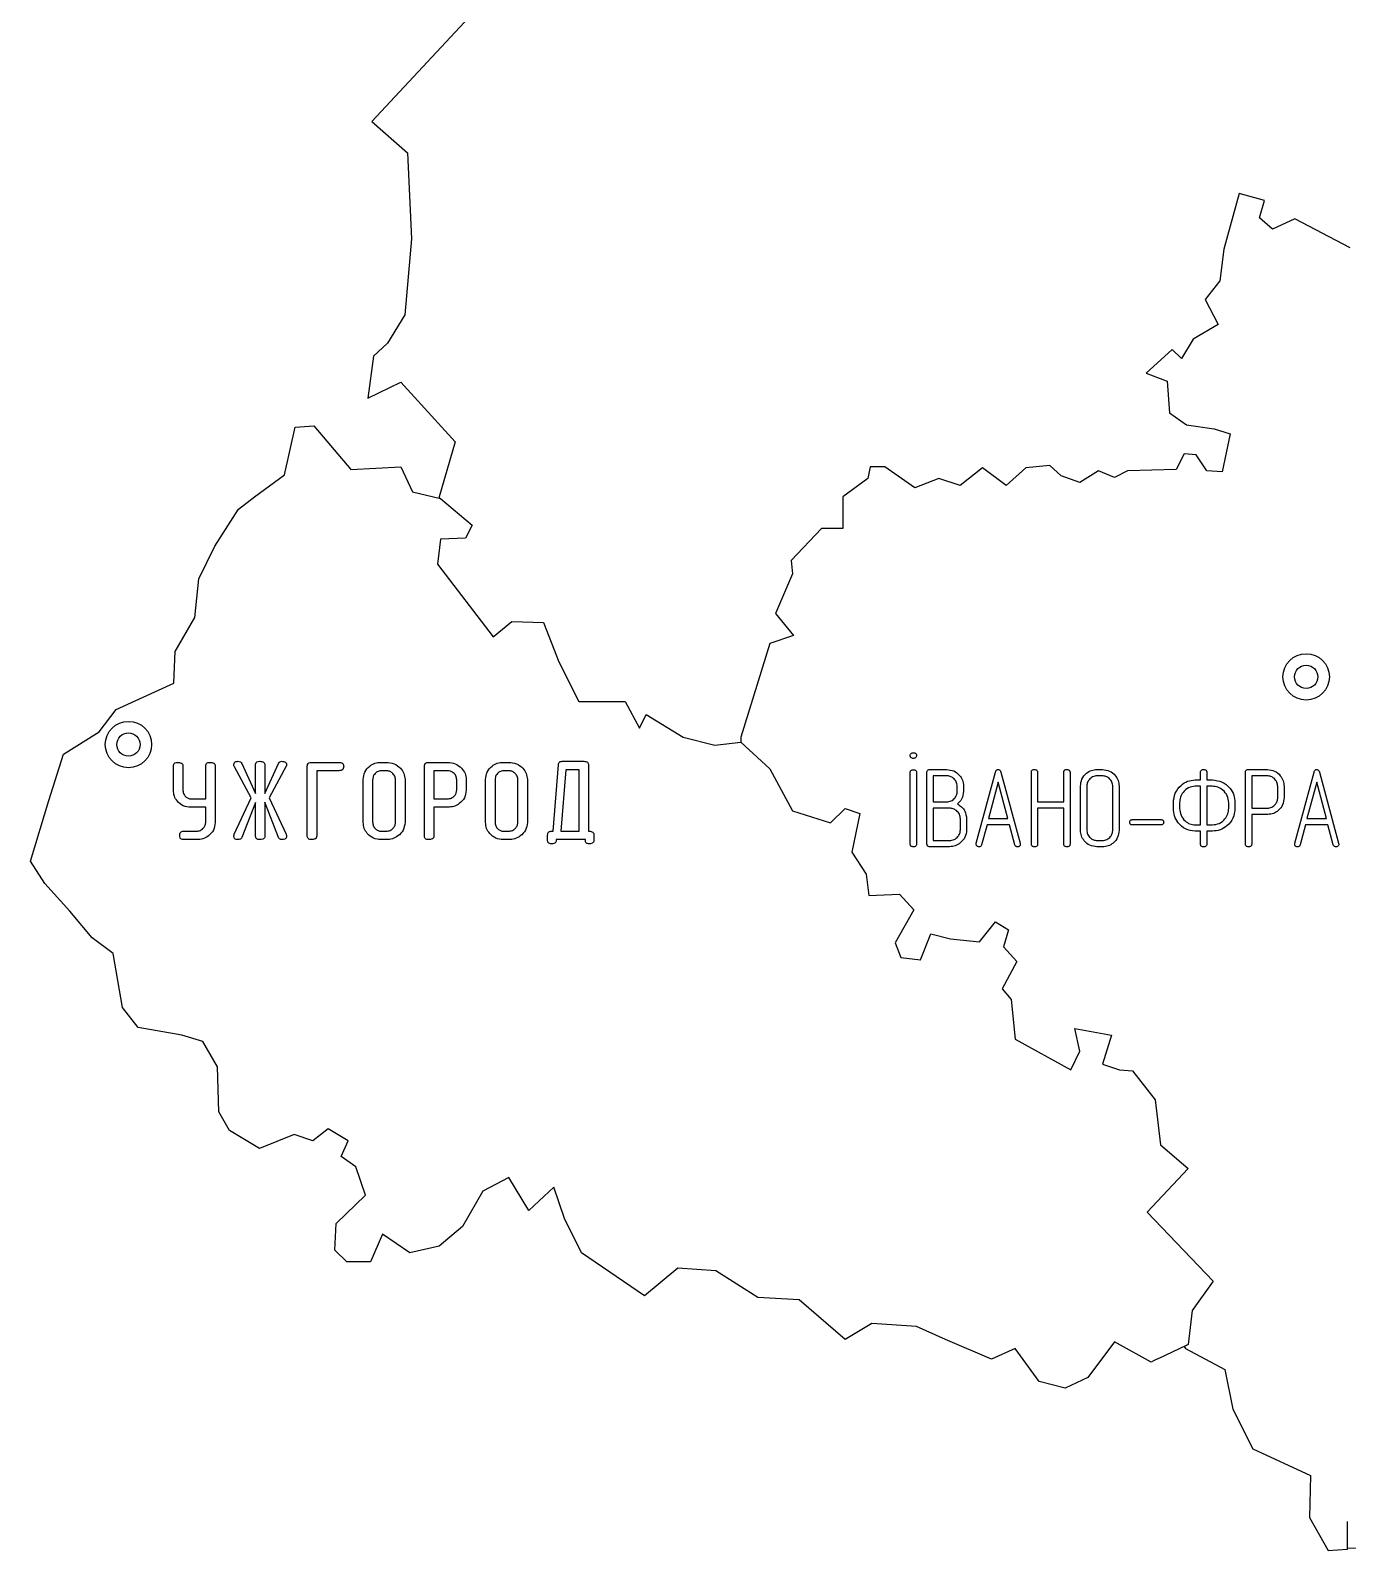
# Model space of a CAD drawing. Header units: millimetres. Extents: x 13 to 580, y 5 to 382.
# Drawn here: x 13.3 to 98.6, y 170 to 268.4 of the extents above; entities that cross this region are included whole.
import ezdxf

# ---------------------------------------------------------------- set-up
doc = ezdxf.new("R2010")
doc.units = ezdxf.units.MM

msp = doc.modelspace()

# ---------------------------------------------------------------- linework, layer by layer
at = {"color": 7, "linetype": 'Continuous', "lineweight": 25}
for p, q in [((57.265, 285.872), (35.427, 262.478)), ((35.427, 262.478), (37.731, 260.433)), ((37.731, 260.433), (37.991, 254.885)), ((91.56, 257.805), (90.556, 254.203)), ((93.183, 257.351), (91.56, 257.805)), ((92.858, 256.248), (93.183, 257.351)), ((93.703, 255.501), (92.858, 256.248)), ((95.162, 256.183), (93.703, 255.501)), ((98.731, 254.3), (95.162, 256.183)), ((37.991, 254.885), (37.57, 249.953)), ((90.556, 254.203), (90.295, 252.159)), ((90.295, 252.159), (89.354, 250.959)), ((89.354, 250.959), (90.198, 249.337)), ((37.57, 249.953), (36.434, 248.136)), ((90.198, 249.337), (88.575, 248.395)), ((36.434, 248.136), (35.525, 247.292)), ((88.575, 248.395), (87.83, 247.129)), ((35.525, 247.292), (35.168, 244.567)), ((87.212, 247.714), (85.525, 246.189)), ((87.83, 247.129), (87.212, 247.714)), ((85.525, 246.189), (86.888, 245.669)), ((35.168, 244.567), (37.31, 245.604)), ((37.31, 245.604), (40.813, 241.744)), ((86.888, 245.669), (87.051, 243.626)), ((87.051, 243.626), (88.154, 242.848)), ((29.782, 239.603), (30.463, 242.685)), ((30.463, 242.685), (31.663, 242.782)), ((31.663, 242.782), (34.065, 239.959)), ((88.154, 242.848), (89.938, 242.587)), ((89.938, 242.587), (90.976, 242.263)), ((90.976, 242.263), (90.458, 239.797)), ((40.813, 241.744), (39.776, 238.175)), ((34.065, 239.959), (37.31, 240.121)), ((37.31, 240.121), (38.055, 238.499)), ((67.68, 240.121), (67.518, 239.375)), ((68.621, 240.121), (67.68, 240.121)), ((70.567, 238.759), (68.621, 240.121)), ((74.948, 240.057), (73.488, 238.921)), ((76.473, 238.921), (74.948, 240.057)), ((77.738, 240.057), (76.473, 238.921)), ((79.295, 240.219), (77.738, 240.057)), ((80.042, 239.537), (79.295, 240.219)), ((87.991, 240.965), (87.472, 239.959)), ((88.77, 240.899), (87.991, 240.965)), ((89.451, 239.862), (88.77, 240.899)), ((27.835, 238.175), (29.782, 239.603)), ((67.518, 239.375), (65.895, 238.175)), ((72.125, 239.375), (70.567, 238.759)), ((73.488, 238.921), (72.125, 239.375)), ((81.243, 239.115), (80.042, 239.537)), ((82.443, 239.862), (81.243, 239.115)), ((83.481, 239.441), (82.443, 239.862)), ((84.325, 239.862), (83.481, 239.441)), ((87.472, 239.959), (84.325, 239.862)), ((90.458, 239.797), (89.451, 239.862)), ((26.797, 237.395), (27.835, 238.175)), ((38.055, 238.499), (39.872, 238.078)), ((39.776, 238.175), (39.776, 238.11)), ((39.776, 238.11), (39.872, 238.078)), ((39.872, 238.078), (41.916, 236.357)), ((65.895, 238.175), (65.895, 236.13)), ((25.272, 234.995), (26.797, 237.395)), ((41.916, 236.357), (41.495, 235.514)), ((64.533, 236.13), (62.553, 234.055)), ((65.895, 236.13), (64.533, 236.13)), ((39.872, 235.449), (39.678, 233.827)), ((41.495, 235.514), (39.872, 235.449)), ((24.234, 232.886), (25.272, 234.995)), ((39.678, 233.827), (43.279, 229.122)), ((62.65, 233.21), (61.547, 230.647)), ((62.553, 234.055), (62.65, 233.21)), ((23.974, 230.388), (24.234, 232.886)), ((22.709, 228.181), (23.974, 230.388)), ((61.547, 230.647), (62.715, 229.219)), ((43.279, 229.122), (44.48, 230.127)), ((44.48, 230.127), (46.524, 230.063)), ((46.524, 230.063), (47.53, 227.499)), ((62.715, 229.219), (61.19, 228.701)), ((61.19, 228.701), (59.309, 222.632)), ((22.612, 226.137), (22.709, 228.181)), ((47.53, 227.499), (48.827, 224.937)), ((18.88, 224.418), (22.612, 226.137)), ((17.777, 222.99), (18.88, 224.418)), ((48.827, 224.937), (51.813, 224.937)), ((51.813, 224.937), (52.754, 223.217)), ((52.754, 223.217), (53.176, 224.093)), ((53.176, 224.093), (55.578, 222.632)), ((15.473, 221.529), (17.777, 222.99)), ((55.578, 222.632), (57.622, 222.114)), ((57.622, 222.114), (59.309, 222.309)), ((59.309, 222.632), (59.309, 222.309)), ((59.309, 222.309), (61.19, 220.588)), ((14.532, 218.544), (15.473, 221.529)), ((22.586, 219.204), (22.586, 220.764)), ((23.194, 220.768), (23.194, 219.246)), ((24.681, 218.64), (24.681, 220.768)), ((25.289, 220.763), (25.289, 217.114)), ((27.617, 218.699), (26.53, 220.707)), ((27.015, 220.941), (27.897, 218.995)), ((27.897, 218.995), (27.897, 220.825)), ((28.505, 218.981), (29.383, 220.941)), ((28.505, 220.825), (28.505, 218.981)), ((29.886, 220.759), (28.792, 218.704)), ((31.248, 216.246), (31.248, 220.763)), ((31.519, 221.005), (33.294, 221.005)), ((33.294, 220.464), (31.856, 220.464)), ((31.856, 220.464), (31.856, 216.243)), ((36.007, 221.005), (36.364, 221.005)), ((36.354, 220.464), (36.018, 220.464)), ((38.829, 216.246), (38.829, 220.763)), ((39.075, 221.005), (40.323, 221.005)), ((40.314, 220.464), (39.437, 220.464)), ((39.437, 220.464), (39.437, 218.64)), ((43.926, 221.005), (44.283, 221.005)), ((44.273, 220.464), (43.936, 220.464)), ((47.165, 216.545), (47.5, 220.848)), ((47.972, 220.532), (47.657, 216.545)), ((47.742, 221.072), (49.145, 221.072)), ((48.843, 220.532), (47.972, 220.532)), ((48.843, 216.545), (48.843, 220.532)), ((49.451, 220.831), (49.451, 216.545)), ((61.19, 220.588), (62.65, 217.862)), ((70.267, 215.719), (70.267, 220.351)), ((70.673, 220.351), (70.673, 215.719)), ((71.349, 215.719), (71.349, 220.362)), ((71.53, 220.541), (72.622, 220.541)), ((74.543, 215.766), (75.79, 220.38)), ((76.132, 220.38), (77.379, 215.766)), ((78.105, 215.719), (78.105, 220.362)), ((78.511, 220.366), (78.511, 218.446)), ((80.2, 218.446), (80.2, 220.366)), ((80.605, 220.362), (80.605, 215.719)), ((82.35, 220.541), (82.707, 220.541)), ((89.051, 219.865), (89.051, 220.372)), ((89.457, 220.372), (89.457, 219.865)), ((91.957, 215.719), (91.957, 220.362)), ((92.135, 220.541), (93.383, 220.541)), ((95.151, 215.766), (96.398, 220.38)), ((96.74, 220.38), (97.987, 215.766)), ((34.87, 217.114), (34.87, 219.895)), ((35.478, 219.856), (35.478, 217.153)), ((36.965, 217.153), (36.965, 219.856)), ((37.573, 219.895), (37.573, 217.114)), ((40.924, 219.222), (40.924, 219.879)), ((41.532, 219.899), (41.532, 219.202)), ((42.789, 217.114), (42.789, 219.895)), ((43.397, 219.856), (43.397, 217.153)), ((44.883, 217.153), (44.883, 219.856)), ((45.492, 219.895), (45.492, 217.114)), ((72.618, 220.135), (71.754, 220.135)), ((71.754, 220.135), (71.754, 218.446)), ((73.308, 219.124), (73.308, 219.461)), ((73.713, 219.486), (73.713, 219.134)), ((75.961, 219.713), (75.33, 217.365)), ((76.591, 217.365), (75.961, 219.713)), ((81.281, 216.612), (81.281, 219.469)), ((81.686, 219.437), (81.686, 216.644)), ((82.698, 220.135), (82.361, 220.135)), ((83.376, 216.644), (83.376, 219.437)), ((83.781, 219.469), (83.781, 216.612)), ((88.701, 219.865), (89.051, 219.865)), ((89.051, 219.46), (88.714, 219.46)), ((89.051, 216.96), (89.051, 219.46)), ((89.457, 219.865), (89.818, 219.865)), ((89.808, 219.46), (89.457, 219.46)), ((89.457, 219.46), (89.457, 216.96)), ((93.373, 220.135), (92.362, 220.135)), ((92.362, 220.135), (92.362, 218.041)), ((94.051, 218.734), (94.051, 219.438)), ((94.457, 219.452), (94.457, 218.721)), ((96.569, 219.713), (95.938, 217.365)), ((97.199, 217.365), (96.569, 219.713)), ((13.332, 214.618), (14.532, 218.544)), ((23.734, 218.64), (24.681, 218.64)), ((26.524, 216.35), (27.617, 218.699)), ((27.897, 218.413), (27.023, 216.145)), ((27.897, 216.249), (27.897, 218.413)), ((29.378, 216.153), (28.505, 218.427)), ((28.505, 218.427), (28.505, 216.249)), ((28.792, 218.704), (29.878, 216.356)), ((39.437, 218.64), (40.314, 218.64)), ((71.754, 218.446), (72.618, 218.446)), ((78.511, 218.446), (80.2, 218.446)), ((87.295, 218.026), (87.295, 218.393)), ((87.7, 218.388), (87.7, 218.031)), ((90.876, 218.031), (90.876, 218.388)), ((91.281, 218.393), (91.281, 218.026)), ((24.681, 218.099), (23.699, 218.099)), ((24.681, 217.152), (24.681, 218.099)), ((40.348, 218.099), (39.437, 218.099)), ((39.437, 218.099), (39.437, 216.246)), ((62.65, 217.862), (65.116, 217.085)), ((65.116, 217.085), (66.057, 218.025)), ((66.057, 218.025), (66.998, 217.701)), ((66.998, 217.701), (66.479, 215.202)), ((66.998, 217.7), (66.479, 215.202)), ((66.998, 217.7), (66.998, 217.7)), ((72.805, 218.041), (71.754, 218.041)), ((71.754, 218.041), (71.754, 215.946)), ((80.2, 218.041), (78.511, 218.041)), ((78.511, 218.041), (78.511, 215.719)), ((80.2, 215.719), (80.2, 218.041)), ((92.362, 218.041), (93.373, 218.041)), ((92.362, 217.635), (92.362, 215.715)), ((93.407, 217.635), (92.362, 217.635)), ((23.228, 216.545), (24.071, 216.545)), ((36.018, 216.545), (36.354, 216.545)), ((43.936, 216.545), (44.273, 216.545)), ((47.043, 216.545), (47.165, 216.545)), ((47.657, 216.545), (48.843, 216.545)), ((49.451, 216.545), (49.488, 216.545)), ((73.511, 216.645), (73.511, 217.345)), ((73.916, 217.349), (73.916, 216.626)), ((75.234, 216.96), (74.885, 215.672)), ((76.687, 216.96), (75.234, 216.96)), ((75.33, 217.365), (76.591, 217.365)), ((77.037, 215.672), (76.687, 216.96)), ((84.632, 217.297), (86.51, 217.297)), ((86.51, 216.96), (84.632, 216.96)), ((89.051, 216.554), (88.701, 216.554)), ((88.714, 216.96), (89.051, 216.96)), ((89.051, 215.71), (89.051, 216.554)), ((89.457, 216.96), (89.808, 216.96)), ((89.818, 216.554), (89.457, 216.554)), ((89.457, 216.554), (89.457, 215.71)), ((95.842, 216.96), (95.493, 215.672)), ((97.296, 216.96), (95.842, 216.96)), ((95.938, 217.365), (97.199, 217.365)), ((97.645, 215.672), (97.296, 216.96)), ((24.104, 216.005), (23.233, 216.005)), ((36.364, 216.005), (36.007, 216.005)), ((44.283, 216.005), (43.926, 216.005)), ((46.8, 215.972), (46.8, 216.308)), ((49.248, 216.005), (47.353, 216.005)), ((47.353, 216.005), (47.353, 215.938)), ((49.248, 215.938), (49.248, 216.005)), ((49.797, 216.308), (49.797, 215.972)), ((72.814, 215.541), (71.531, 215.541)), ((71.754, 215.946), (72.805, 215.946)), ((82.707, 215.541), (82.35, 215.541)), ((82.361, 215.946), (82.698, 215.946)), ((14.272, 213.158), (13.332, 214.618)), ((66.479, 215.202), (67.421, 213.775)), ((67.421, 213.775), (67.583, 212.38)), ((15.894, 211.373), (14.272, 213.158)), ((67.583, 212.38), (69.562, 212.477)), ((69.562, 212.477), (70.503, 211.471)), ((17.322, 209.654), (15.894, 211.373)), ((70.503, 211.471), (69.301, 209.329)), ((70.503, 211.471), (69.301, 209.329)), ((70.503, 211.471), (70.503, 211.471)), ((74.753, 209.394), (75.791, 210.692)), ((75.791, 210.692), (76.635, 210.173)), ((18.685, 208.648), (17.322, 209.654)), ((70.924, 208.227), (71.606, 209.913)), ((71.606, 209.913), (72.872, 209.589)), ((72.872, 209.589), (74.753, 209.394)), ((76.635, 210.173), (76.311, 209.07)), ((76.635, 210.173), (76.311, 209.07)), ((76.635, 210.173), (76.635, 210.173)), ((19.301, 205.144), (18.685, 208.648)), ((69.301, 209.329), (69.659, 208.388)), ((76.311, 209.07), (77.154, 208.128)), ((69.659, 208.388), (70.924, 208.227)), ((77.154, 208.128), (76.213, 206.345)), ((77.154, 208.128), (76.213, 206.345)), ((77.154, 208.128), (77.154, 208.128)), ((76.213, 206.345), (76.798, 205.664)), ((76.798, 205.664), (77.056, 203.1)), ((20.307, 203.847), (19.301, 205.144)), ((23.13, 203.36), (20.307, 203.847)), ((81.243, 202.32), (80.917, 203.781)), ((80.917, 203.781), (83.287, 203.36)), ((80.917, 203.781), (80.918, 203.781)), ((81.243, 202.32), (80.917, 203.781)), ((24.493, 202.938), (23.13, 203.36)), ((25.435, 201.315), (24.493, 202.938)), ((77.056, 203.1), (80.658, 201.121)), ((83.287, 203.36), (82.702, 201.477)), ((83.287, 203.359), (82.702, 201.477)), ((83.287, 203.359), (83.287, 203.359)), ((80.658, 201.121), (81.243, 202.32)), ((25.53, 198.394), (25.435, 201.315)), ((82.702, 201.477), (83.806, 201.121)), ((83.806, 201.121), (84.65, 201.056)), ((84.65, 201.056), (86.109, 199.174)), ((86.109, 199.174), (86.466, 196.254)), ((26.212, 197.194), (25.53, 198.394)), ((28.16, 196.026), (26.212, 197.194)), ((30.397, 196.935), (28.16, 196.026)), ((31.599, 196.514), (30.397, 196.935)), ((32.605, 197.292), (31.599, 196.514)), ((33.903, 196.514), (32.605, 197.292)), ((33.448, 195.508), (33.903, 196.514)), ((86.466, 196.254), (88.251, 194.728)), ((34.389, 194.826), (33.448, 195.508)), ((35.006, 193.01), (34.389, 194.826)), ((44.285, 194.144), (42.598, 193.269)), ((45.584, 192.002), (44.285, 194.144)), ((88.251, 194.728), (85.591, 191.906)), ((88.251, 194.728), (85.591, 191.906)), ((88.251, 194.728), (88.251, 194.728)), ((33.123, 191.158), (35.006, 193.01)), ((42.598, 193.269), (41.3, 190.965)), ((47.206, 193.527), (45.584, 192.002)), ((47.887, 191.484), (47.206, 193.527)), ((85.591, 191.906), (89.873, 187.428)), ((33.026, 189.44), (33.123, 191.158)), ((41.3, 190.965), (39.776, 189.699)), ((48.991, 189.278), (47.887, 191.484)), ((36.109, 190.479), (35.33, 188.693)), ((37.893, 189.278), (36.109, 190.479)), ((33.806, 188.693), (33.026, 189.44)), ((39.776, 189.699), (37.893, 189.278)), ((53.078, 186.488), (48.991, 189.278)), ((35.33, 188.693), (33.806, 188.693)), ((55.22, 188.271), (53.078, 186.488)), ((57.686, 188.109), (55.22, 188.271)), ((60.411, 186.389), (57.686, 188.109)), ((89.873, 187.428), (88.511, 185.547)), ((89.873, 187.428), (88.511, 185.547)), ((89.873, 187.428), (89.873, 187.428)), ((63.072, 186.227), (60.411, 186.389)), ((66.057, 183.664), (63.072, 186.227)), ((88.511, 185.547), (88.251, 183.34)), ((67.778, 184.704), (66.057, 183.664)), ((70.665, 184.509), (67.778, 184.704)), ((72.547, 183.664), (70.665, 184.509)), ((75.531, 182.398), (72.547, 183.664)), ((77.056, 183.081), (75.531, 182.398)), ((78.614, 180.938), (77.056, 183.081)), ((83.481, 183.502), (81.761, 181.198)), ((85.851, 182.205), (83.481, 183.502)), ((87.991, 183.21), (88.089, 183.08)), ((88.089, 183.08), (90.619, 181.717)), ((88.251, 183.34), (88.251, 183.34)), ((81.761, 181.198), (80.302, 180.517)), ((90.619, 181.717), (91.138, 179.154)), ((80.302, 180.517), (78.614, 180.938)), ((91.138, 179.154), (92.437, 176.592)), ((92.437, 176.592), (96.168, 174.872)), ((96.168, 174.872), (96.103, 172.144)), ((96.103, 172.144), (97.304, 170.004)), ((98.568, 170.102), (98.568, 171.887)), ((103.512, 170.23), (98.568, 170.141)), ((97.304, 170.004), (98.568, 170.102))]:
    msp.add_line(p, q, dxfattribs=at)
for centre, radius in [((95.887, 226.537), 1.5), ((95.887, 226.537), 0.75), ((19.677, 222.159), 1.5), ((19.677, 222.159), 0.75)]:
    msp.add_circle(centre, radius, dxfattribs=at)
for points, knots in [([(70.267, 221.443), (70.269, 221.472), (70.273, 221.531), (70.347, 221.614), (70.424, 221.619), (70.47, 221.622)], [0, 0, 0, 0, 0.281274, 0.559867, 1, 1, 1, 1]), ([(70.47, 221.262), (70.441, 221.263), (70.383, 221.266), (70.308, 221.306), (70.271, 221.375), (70.269, 221.42), (70.267, 221.443)], [0, 0, 0, 0, 0.281025, 0.559524, 0.779253, 1, 1, 1, 1]), ([(70.47, 221.622), (70.499, 221.62), (70.556, 221.617), (70.632, 221.579), (70.669, 221.511), (70.672, 221.466), (70.673, 221.443)], [0, 0, 0, 0, 0.280927, 0.559538, 0.779352, 1, 1, 1, 1]), ([(70.673, 221.443), (70.671, 221.414), (70.667, 221.355), (70.611, 221.289), (70.539, 221.265), (70.493, 221.263), (70.47, 221.262)], [0, 0, 0, 0, 0.280399, 0.55822, 0.77882, 1, 1, 1, 1]), ([(22.586, 220.764), (22.589, 220.803), (22.594, 220.881), (22.692, 220.994), (22.794, 221.001), (22.856, 221.005)], [0, 0, 0, 0, 0.281484, 0.560391, 1, 1, 1, 1]), ([(22.856, 221.005), (22.936, 221.001), (23.037, 220.996), (23.134, 220.93), (23.184, 220.867), (23.19, 220.808), (23.194, 220.768)], [0, 0, 0, 0, 0.4989303, 0.6249403, 0.7503945, 1, 1, 1, 1]), ([(24.681, 220.768), (24.683, 220.807), (24.689, 220.885), (24.765, 220.97), (24.861, 221.001), (24.921, 221.004), (24.951, 221.005)], [0, 0, 0, 0, 0.2802791, 0.5581575, 0.778952, 1, 1, 1, 1]), ([(24.951, 221.005), (25.032, 221.001), (25.133, 220.995), (25.23, 220.927), (25.279, 220.863), (25.285, 220.803), (25.289, 220.763)], [0, 0, 0, 0, 0.498863, 0.624687, 0.750258, 1, 1, 1, 1]), ([(26.498, 220.828), (26.5, 220.866), (26.505, 220.942), (26.57, 221.032), (26.662, 221.068), (26.721, 221.071), (26.75, 221.072)], [0, 0, 0, 0, 0.280638, 0.558972, 0.778863, 1, 1, 1, 1]), ([(26.53, 220.707), (26.52, 220.729), (26.502, 220.767), (26.499, 220.81), (26.498, 220.828)], [0, 0, 0, 0, 0.559202, 1, 1, 1, 1]), ([(26.75, 221.072), (26.811, 221.068), (26.919, 221.061), (26.986, 220.978), (27.015, 220.941)], [0, 0, 0, 0, 0.560979, 1, 1, 1, 1]), ([(27.897, 220.825), (27.899, 220.865), (27.904, 220.944), (28.003, 221.061), (28.108, 221.068), (28.171, 221.072)], [0, 0, 0, 0, 0.281436, 0.560197, 1, 1, 1, 1]), ([(28.171, 221.072), (28.215, 221.07), (28.303, 221.066), (28.423, 221.025), (28.496, 220.93), (28.502, 220.86), (28.505, 220.825)], [0, 0, 0, 0, 0.281228, 0.560987, 0.779912, 1, 1, 1, 1]), ([(29.383, 220.941), (29.412, 220.982), (29.464, 221.056), (29.552, 221.067), (29.59, 221.072)], [0, 0, 0, 0, 0.559513, 1, 1, 1, 1]), ([(29.59, 221.072), (29.633, 221.071), (29.719, 221.068), (29.834, 221.023), (29.904, 220.93), (29.909, 220.862), (29.911, 220.828)], [0, 0, 0, 0, 0.28124, 0.560551, 0.779656, 1, 1, 1, 1]), ([(29.911, 220.828), (29.91, 220.814), (29.909, 220.788), (29.893, 220.768), (29.886, 220.759)], [0, 0, 0, 0, 0.559006, 1, 1, 1, 1]), ([(31.248, 220.763), (31.251, 220.802), (31.256, 220.88), (31.353, 220.994), (31.456, 221.001), (31.519, 221.005)], [0, 0, 0, 0, 0.2815406, 0.5603162, 1, 1, 1, 1]), ([(33.294, 221.005), (33.338, 221.003), (33.426, 220.999), (33.541, 220.941), (33.599, 220.838), (33.603, 220.769), (33.605, 220.734)], [0, 0, 0, 0, 0.2808744, 0.5596561, 0.7791961, 1, 1, 1, 1]), ([(33.605, 220.734), (33.602, 220.69), (33.596, 220.601), (33.481, 220.476), (33.365, 220.469), (33.294, 220.464)], [0, 0, 0, 0, 0.281461, 0.560162, 1, 1, 1, 1]), ([(34.87, 219.895), (34.89, 220.061), (34.931, 220.392), (35.246, 220.751), (35.616, 220.972), (35.877, 220.994), (36.007, 221.005)], [0, 0, 0, 0, 0.279422, 0.559202, 0.779537, 1, 1, 1, 1]), ([(36.018, 220.464), (35.934, 220.449), (35.767, 220.42), (35.591, 220.251), (35.491, 220.055), (35.482, 219.922), (35.478, 219.856)], [0, 0, 0, 0, 0.278576, 0.558776, 0.779258, 1, 1, 1, 1]), ([(36.965, 219.856), (36.954, 219.946), (36.932, 220.125), (36.764, 220.322), (36.566, 220.445), (36.425, 220.458), (36.354, 220.464)], [0, 0, 0, 0, 0.2795356, 0.5593015, 0.7795646, 1, 1, 1, 1]), ([(36.364, 221.005), (36.535, 220.989), (36.878, 220.956), (37.268, 220.662), (37.528, 220.298), (37.558, 220.029), (37.573, 219.895)], [0, 0, 0, 0, 0.2800582, 0.5597526, 0.780026, 1, 1, 1, 1]), ([(38.829, 220.763), (38.832, 220.8), (38.836, 220.874), (38.898, 220.964), (38.988, 221.001), (39.046, 221.003), (39.075, 221.005)], [0, 0, 0, 0, 0.280738, 0.558504, 0.778751, 1, 1, 1, 1]), ([(40.924, 219.879), (40.912, 219.967), (40.888, 220.143), (40.717, 220.33), (40.521, 220.447), (40.383, 220.458), (40.314, 220.464)], [0, 0, 0, 0, 0.279246, 0.559282, 0.7796671, 1, 1, 1, 1]), ([(40.323, 221.005), (40.494, 220.988), (40.836, 220.956), (41.226, 220.663), (41.488, 220.302), (41.517, 220.033), (41.532, 219.899)], [0, 0, 0, 0, 0.28001, 0.559683, 0.779981, 1, 1, 1, 1]), ([(42.789, 219.895), (42.809, 220.061), (42.85, 220.392), (43.165, 220.751), (43.535, 220.972), (43.796, 220.994), (43.926, 221.005)], [0, 0, 0, 0, 0.2794216, 0.5592025, 0.779537, 1, 1, 1, 1]), ([(43.936, 220.464), (43.853, 220.449), (43.686, 220.42), (43.51, 220.251), (43.41, 220.055), (43.401, 219.922), (43.397, 219.856)], [0, 0, 0, 0, 0.278576, 0.558776, 0.779258, 1, 1, 1, 1]), ([(44.883, 219.856), (44.873, 219.946), (44.851, 220.125), (44.683, 220.322), (44.485, 220.445), (44.344, 220.458), (44.273, 220.464)], [0, 0, 0, 0, 0.279536, 0.559301, 0.779565, 1, 1, 1, 1]), ([(44.283, 221.005), (44.454, 220.989), (44.797, 220.956), (45.187, 220.662), (45.447, 220.298), (45.477, 220.029), (45.492, 219.895)], [0, 0, 0, 0, 0.280058, 0.559753, 0.780026, 1, 1, 1, 1]), ([(47.5, 220.848), (47.505, 220.883), (47.515, 220.952), (47.576, 221.032), (47.66, 221.069), (47.715, 221.071), (47.742, 221.072)], [0, 0, 0, 0, 0.280524, 0.55903, 0.779358, 1, 1, 1, 1]), ([(49.145, 221.072), (49.186, 221.071), (49.269, 221.067), (49.381, 221.022), (49.444, 220.929), (49.449, 220.863), (49.451, 220.831)], [0, 0, 0, 0, 0.281104, 0.560237, 0.779539, 1, 1, 1, 1]), ([(70.267, 220.351), (70.269, 220.38), (70.273, 220.438), (70.347, 220.521), (70.424, 220.526), (70.47, 220.529)], [0, 0, 0, 0, 0.281274, 0.559867, 1, 1, 1, 1]), ([(70.47, 220.529), (70.499, 220.527), (70.556, 220.524), (70.632, 220.487), (70.669, 220.419), (70.672, 220.373), (70.673, 220.351)], [0, 0, 0, 0, 0.280927, 0.559538, 0.779352, 1, 1, 1, 1]), ([(71.349, 220.362), (71.35, 220.39), (71.353, 220.444), (71.399, 220.511), (71.466, 220.536), (71.509, 220.539), (71.53, 220.541)], [0, 0, 0, 0, 0.280345, 0.558699, 0.779292, 1, 1, 1, 1]), ([(72.622, 220.541), (72.78, 220.523), (73.097, 220.488), (73.451, 220.204), (73.678, 219.859), (73.702, 219.61), (73.713, 219.486)], [0, 0, 0, 0, 0.279701, 0.559509, 0.779724, 1, 1, 1, 1]), ([(75.79, 220.38), (75.797, 220.403), (75.811, 220.449), (75.851, 220.503), (75.904, 220.537), (75.942, 220.539), (75.961, 220.541)], [0, 0, 0, 0, 0.280268, 0.56001, 0.779552, 1, 1, 1, 1]), ([(75.961, 220.541), (75.985, 220.538), (76.033, 220.534), (76.101, 220.474), (76.12, 220.416), (76.132, 220.38)], [0, 0, 0, 0, 0.279556, 0.561153, 1, 1, 1, 1]), ([(78.105, 220.362), (78.107, 220.391), (78.111, 220.449), (78.185, 220.533), (78.261, 220.538), (78.308, 220.541)], [0, 0, 0, 0, 0.2812744, 0.5598672, 1, 1, 1, 1]), ([(78.308, 220.541), (78.337, 220.539), (78.394, 220.537), (78.469, 220.5), (78.507, 220.434), (78.509, 220.389), (78.511, 220.366)], [0, 0, 0, 0, 0.2811428, 0.5600003, 0.7795186, 1, 1, 1, 1]), ([(80.2, 220.366), (80.202, 220.395), (80.206, 220.453), (80.281, 220.534), (80.357, 220.538), (80.403, 220.541)], [0, 0, 0, 0, 0.281267, 0.559814, 1, 1, 1, 1]), ([(80.403, 220.541), (80.431, 220.539), (80.489, 220.536), (80.564, 220.498), (80.601, 220.43), (80.604, 220.385), (80.605, 220.362)], [0, 0, 0, 0, 0.2809265, 0.5595381, 0.7793524, 1, 1, 1, 1]), ([(81.281, 219.469), (81.3, 219.627), (81.337, 219.943), (81.629, 220.291), (81.978, 220.508), (82.226, 220.53), (82.35, 220.541)], [0, 0, 0, 0, 0.279557, 0.559311, 0.779599, 1, 1, 1, 1]), ([(82.707, 220.541), (82.866, 220.522), (83.182, 220.485), (83.532, 220.193), (83.749, 219.842), (83.77, 219.594), (83.781, 219.469)], [0, 0, 0, 0, 0.279537, 0.559296, 0.779553, 1, 1, 1, 1]), ([(89.051, 220.372), (89.053, 220.4), (89.058, 220.457), (89.135, 220.535), (89.209, 220.538), (89.254, 220.541)], [0, 0, 0, 0, 0.280994, 0.559799, 1, 1, 1, 1]), ([(89.254, 220.541), (89.282, 220.539), (89.338, 220.537), (89.413, 220.503), (89.453, 220.438), (89.455, 220.394), (89.457, 220.372)], [0, 0, 0, 0, 0.280939, 0.559985, 0.77939, 1, 1, 1, 1]), ([(91.957, 220.362), (91.958, 220.389), (91.962, 220.443), (92.005, 220.51), (92.072, 220.536), (92.114, 220.539), (92.135, 220.541)], [0, 0, 0, 0, 0.2803823, 0.5586556, 0.7793009, 1, 1, 1, 1]), ([(93.383, 220.541), (93.542, 220.521), (93.861, 220.482), (94.209, 220.183), (94.424, 219.828), (94.446, 219.577), (94.457, 219.452)], [0, 0, 0, 0, 0.279413, 0.559246, 0.779567, 1, 1, 1, 1]), ([(96.398, 220.38), (96.405, 220.403), (96.419, 220.449), (96.459, 220.503), (96.513, 220.537), (96.55, 220.539), (96.569, 220.541)], [0, 0, 0, 0, 0.280268, 0.56001, 0.779552, 1, 1, 1, 1]), ([(96.569, 220.541), (96.593, 220.538), (96.642, 220.534), (96.709, 220.474), (96.728, 220.416), (96.74, 220.38)], [0, 0, 0, 0, 0.279556, 0.561153, 1, 1, 1, 1]), ([(73.308, 219.461), (73.295, 219.561), (73.27, 219.762), (73.078, 219.979), (72.855, 220.115), (72.697, 220.128), (72.618, 220.135)], [0, 0, 0, 0, 0.279288, 0.559264, 0.779589, 1, 1, 1, 1]), ([(82.361, 220.135), (82.26, 220.122), (82.058, 220.096), (81.84, 219.902), (81.707, 219.676), (81.693, 219.517), (81.686, 219.437)], [0, 0, 0, 0, 0.279289, 0.559093, 0.779517, 1, 1, 1, 1]), ([(83.376, 219.437), (83.364, 219.539), (83.342, 219.742), (83.158, 219.968), (82.937, 220.114), (82.778, 220.128), (82.698, 220.135)], [0, 0, 0, 0, 0.279686, 0.559477, 0.779723, 1, 1, 1, 1]), ([(87.295, 218.393), (87.317, 218.606), (87.363, 219.03), (87.738, 219.511), (88.2, 219.817), (88.534, 219.849), (88.701, 219.865)], [0, 0, 0, 0, 0.2797953, 0.5595703, 0.7798078, 1, 1, 1, 1]), ([(88.714, 219.46), (88.561, 219.44), (88.253, 219.399), (87.926, 219.098), (87.73, 218.75), (87.71, 218.509), (87.7, 218.388)], [0, 0, 0, 0, 0.27926, 0.559138, 0.779504, 1, 1, 1, 1]), ([(90.876, 218.388), (90.857, 218.546), (90.82, 218.861), (90.529, 219.209), (90.18, 219.427), (89.932, 219.449), (89.808, 219.46)], [0, 0, 0, 0, 0.279523, 0.559294, 0.779536, 1, 1, 1, 1]), ([(89.818, 219.865), (90.034, 219.84), (90.468, 219.789), (90.944, 219.386), (91.237, 218.904), (91.266, 218.563), (91.281, 218.393)], [0, 0, 0, 0, 0.279514, 0.5593, 0.779592, 1, 1, 1, 1]), ([(94.051, 219.438), (94.04, 219.54), (94.017, 219.743), (93.833, 219.968), (93.612, 220.113), (93.453, 220.128), (93.373, 220.135)], [0, 0, 0, 0, 0.279628, 0.559542, 0.779789, 1, 1, 1, 1]), ([(23.699, 218.099), (23.535, 218.118), (23.207, 218.154), (22.845, 218.455), (22.62, 218.818), (22.597, 219.075), (22.586, 219.204)], [0, 0, 0, 0, 0.279634, 0.559379, 0.77964, 1, 1, 1, 1]), ([(23.194, 219.246), (23.201, 219.161), (23.216, 218.992), (23.356, 218.795), (23.535, 218.665), (23.668, 218.648), (23.734, 218.64)], [0, 0, 0, 0, 0.2802032, 0.5597946, 0.7801315, 1, 1, 1, 1]), ([(40.314, 218.64), (40.401, 218.65), (40.577, 218.67), (40.775, 218.824), (40.904, 219.015), (40.917, 219.153), (40.924, 219.222)], [0, 0, 0, 0, 0.2796819, 0.5595381, 0.7797426, 1, 1, 1, 1]), ([(41.532, 219.202), (41.508, 219.034), (41.459, 218.697), (41.13, 218.338), (40.745, 218.128), (40.48, 218.109), (40.348, 218.099)], [0, 0, 0, 0, 0.2790271, 0.5589528, 0.7793611, 1, 1, 1, 1]), ([(72.618, 218.446), (72.718, 218.458), (72.92, 218.482), (73.142, 218.666), (73.286, 218.886), (73.301, 219.045), (73.308, 219.124)], [0, 0, 0, 0, 0.279599, 0.559271, 0.779663, 1, 1, 1, 1]), ([(73.713, 219.134), (73.691, 218.955), (73.652, 218.633), (73.421, 218.41), (73.319, 218.312)], [0, 0, 0, 0, 0.558781, 1, 1, 1, 1]), ([(93.373, 218.041), (93.474, 218.053), (93.677, 218.079), (93.896, 218.271), (94.032, 218.496), (94.045, 218.655), (94.051, 218.734)], [0, 0, 0, 0, 0.2794, 0.559164, 0.779511, 1, 1, 1, 1]), ([(94.457, 218.721), (94.439, 218.563), (94.405, 218.248), (94.124, 217.893), (93.779, 217.669), (93.531, 217.647), (93.407, 217.635)], [0, 0, 0, 0, 0.279714, 0.559488, 0.77971, 1, 1, 1, 1]), ([(73.511, 217.345), (73.498, 217.448), (73.474, 217.655), (73.279, 217.881), (73.049, 218.02), (72.887, 218.034), (72.805, 218.041)], [0, 0, 0, 0, 0.279525, 0.559202, 0.779568, 1, 1, 1, 1]), ([(73.319, 218.312), (73.413, 218.253), (73.603, 218.136), (73.849, 217.809), (73.891, 217.523), (73.916, 217.349)], [0, 0, 0, 0, 0.280772, 0.561579, 1, 1, 1, 1]), ([(88.701, 216.554), (88.489, 216.581), (88.064, 216.636), (87.609, 217.047), (87.335, 217.526), (87.308, 217.859), (87.295, 218.026)], [0, 0, 0, 0, 0.279296, 0.559085, 0.779446, 1, 1, 1, 1]), ([(87.7, 218.031), (87.717, 217.877), (87.75, 217.57), (88.018, 217.22), (88.352, 216.995), (88.594, 216.971), (88.714, 216.96)], [0, 0, 0, 0, 0.2798134, 0.5595543, 0.7797457, 1, 1, 1, 1]), ([(89.808, 216.96), (89.966, 216.978), (90.282, 217.015), (90.628, 217.309), (90.843, 217.659), (90.865, 217.907), (90.876, 218.031)], [0, 0, 0, 0, 0.279585, 0.559333, 0.779608, 1, 1, 1, 1]), ([(91.281, 218.026), (91.256, 217.809), (91.206, 217.376), (90.808, 216.897), (90.328, 216.599), (89.988, 216.569), (89.818, 216.554)], [0, 0, 0, 0, 0.279611, 0.559394, 0.779644, 1, 1, 1, 1]), ([(22.992, 216.275), (22.993, 216.313), (22.997, 216.39), (23.048, 216.49), (23.137, 216.54), (23.198, 216.544), (23.228, 216.545)], [0, 0, 0, 0, 0.280947, 0.55964, 0.779372, 1, 1, 1, 1]), ([(24.071, 216.545), (24.16, 216.556), (24.34, 216.577), (24.538, 216.743), (24.663, 216.94), (24.675, 217.082), (24.681, 217.152)], [0, 0, 0, 0, 0.279557, 0.559219, 0.779544, 1, 1, 1, 1]), ([(25.289, 217.114), (25.265, 216.946), (25.217, 216.608), (24.889, 216.246), (24.503, 216.033), (24.237, 216.014), (24.104, 216.005)], [0, 0, 0, 0, 0.279103, 0.55899, 0.779326, 1, 1, 1, 1]), ([(36.007, 216.005), (35.841, 216.023), (35.51, 216.061), (35.139, 216.36), (34.905, 216.724), (34.882, 216.984), (34.87, 217.114)], [0, 0, 0, 0, 0.27966, 0.559437, 0.77969, 1, 1, 1, 1]), ([(35.478, 217.153), (35.485, 217.069), (35.5, 216.899), (35.641, 216.703), (35.819, 216.571), (35.951, 216.554), (36.018, 216.545)], [0, 0, 0, 0, 0.2801871, 0.5597454, 0.780167, 1, 1, 1, 1]), ([(36.354, 216.545), (36.444, 216.556), (36.624, 216.577), (36.822, 216.743), (36.946, 216.941), (36.958, 217.083), (36.965, 217.153)], [0, 0, 0, 0, 0.2795582, 0.5592402, 0.7795619, 1, 1, 1, 1]), ([(37.573, 217.114), (37.547, 216.944), (37.496, 216.603), (37.158, 216.243), (36.767, 216.033), (36.498, 216.014), (36.364, 216.005)], [0, 0, 0, 0, 0.2789124, 0.5588418, 0.7792687, 1, 1, 1, 1]), ([(43.926, 216.005), (43.76, 216.023), (43.429, 216.061), (43.058, 216.36), (42.824, 216.724), (42.801, 216.984), (42.789, 217.114)], [0, 0, 0, 0, 0.27966, 0.559437, 0.77969, 1, 1, 1, 1]), ([(43.397, 217.153), (43.404, 217.069), (43.419, 216.899), (43.56, 216.703), (43.738, 216.571), (43.87, 216.554), (43.936, 216.545)], [0, 0, 0, 0, 0.280187, 0.559745, 0.780167, 1, 1, 1, 1]), ([(44.273, 216.545), (44.363, 216.556), (44.543, 216.577), (44.741, 216.743), (44.865, 216.941), (44.877, 217.083), (44.883, 217.153)], [0, 0, 0, 0, 0.279558, 0.55924, 0.779562, 1, 1, 1, 1]), ([(45.492, 217.114), (45.466, 216.944), (45.415, 216.603), (45.077, 216.243), (44.686, 216.033), (44.417, 216.014), (44.283, 216.005)], [0, 0, 0, 0, 0.278912, 0.558842, 0.779269, 1, 1, 1, 1]), ([(46.8, 216.308), (46.802, 216.344), (46.806, 216.417), (46.869, 216.505), (46.957, 216.541), (47.014, 216.544), (47.043, 216.545)], [0, 0, 0, 0, 0.280818, 0.558604, 0.77875, 1, 1, 1, 1]), ([(49.488, 216.545), (49.529, 216.544), (49.612, 216.54), (49.724, 216.497), (49.79, 216.406), (49.795, 216.341), (49.797, 216.308)], [0, 0, 0, 0, 0.281074, 0.560465, 0.779646, 1, 1, 1, 1]), ([(72.805, 215.946), (72.909, 215.958), (73.116, 215.983), (73.346, 216.172), (73.489, 216.401), (73.504, 216.564), (73.511, 216.645)], [0, 0, 0, 0, 0.279604, 0.559363, 0.77968, 1, 1, 1, 1]), ([(73.916, 216.626), (73.894, 216.466), (73.849, 216.146), (73.541, 215.804), (73.192, 215.577), (72.94, 215.553), (72.814, 215.541)], [0, 0, 0, 0, 0.279147, 0.559266, 0.779693, 1, 1, 1, 1]), ([(82.35, 215.541), (82.193, 215.559), (81.877, 215.597), (81.528, 215.889), (81.314, 216.24), (81.292, 216.488), (81.281, 216.612)], [0, 0, 0, 0, 0.279541, 0.559307, 0.7796, 1, 1, 1, 1]), ([(81.686, 216.644), (81.698, 216.543), (81.721, 216.341), (81.902, 216.114), (82.123, 215.969), (82.282, 215.954), (82.361, 215.946)], [0, 0, 0, 0, 0.279683, 0.559482, 0.779804, 1, 1, 1, 1]), ([(82.698, 215.946), (82.799, 215.959), (83.002, 215.984), (83.222, 216.178), (83.356, 216.405), (83.369, 216.564), (83.376, 216.644)], [0, 0, 0, 0, 0.279305, 0.559172, 0.779522, 1, 1, 1, 1]), ([(83.781, 216.612), (83.763, 216.454), (83.726, 216.137), (83.432, 215.789), (83.081, 215.573), (82.832, 215.551), (82.707, 215.541)], [0, 0, 0, 0, 0.2795891, 0.5593275, 0.7795674, 1, 1, 1, 1]), ([(84.476, 217.128), (84.477, 217.153), (84.479, 217.202), (84.515, 217.265), (84.574, 217.294), (84.613, 217.296), (84.632, 217.297)], [0, 0, 0, 0, 0.280345, 0.559359, 0.77904, 1, 1, 1, 1]), ([(84.632, 216.96), (84.607, 216.961), (84.558, 216.964), (84.5, 217.01), (84.478, 217.071), (84.477, 217.109), (84.476, 217.128)], [0, 0, 0, 0, 0.280122, 0.558922, 0.77904, 1, 1, 1, 1]), ([(86.51, 217.297), (86.535, 217.296), (86.585, 217.293), (86.642, 217.247), (86.664, 217.186), (86.665, 217.148), (86.666, 217.128)], [0, 0, 0, 0, 0.280122, 0.558922, 0.77904, 1, 1, 1, 1]), ([(86.666, 217.128), (86.665, 217.104), (86.663, 217.055), (86.627, 216.992), (86.568, 216.963), (86.529, 216.961), (86.51, 216.96)], [0, 0, 0, 0, 0.280345, 0.559359, 0.77904, 1, 1, 1, 1]), ([(23.233, 216.005), (23.194, 216.007), (23.116, 216.012), (23.002, 216.11), (22.996, 216.212), (22.992, 216.275)], [0, 0, 0, 0, 0.281541, 0.560316, 1, 1, 1, 1]), ([(26.498, 216.241), (26.5, 216.262), (26.502, 216.3), (26.518, 216.335), (26.524, 216.35)], [0, 0, 0, 0, 0.559016, 1, 1, 1, 1]), ([(26.747, 216.005), (26.71, 216.007), (26.637, 216.01), (26.544, 216.066), (26.503, 216.155), (26.5, 216.212), (26.498, 216.241)], [0, 0, 0, 0, 0.2808537, 0.5591974, 0.7791466, 1, 1, 1, 1]), ([(27.023, 216.145), (27.006, 216.119), (26.973, 216.067), (26.874, 216.012), (26.795, 216.008), (26.747, 216.005)], [0, 0, 0, 0, 0.279813, 0.560614, 1, 1, 1, 1]), ([(28.167, 216.005), (28.128, 216.006), (28.05, 216.01), (27.95, 216.065), (27.902, 216.157), (27.899, 216.218), (27.897, 216.249)], [0, 0, 0, 0, 0.281089, 0.559631, 0.779276, 1, 1, 1, 1]), ([(28.505, 216.249), (28.503, 216.219), (28.499, 216.16), (28.45, 216.082), (28.339, 216.012), (28.238, 216.008), (28.167, 216.005)], [0, 0, 0, 0, 0.186977, 0.373335, 0.560379, 1, 1, 1, 1]), ([(29.601, 216.005), (29.574, 216.007), (29.521, 216.01), (29.434, 216.056), (29.399, 216.116), (29.378, 216.153)], [0, 0, 0, 0, 0.280658, 0.561188, 1, 1, 1, 1]), ([(29.911, 216.241), (29.91, 216.213), (29.906, 216.158), (29.864, 216.083), (29.761, 216.014), (29.667, 216.008), (29.601, 216.005)], [0, 0, 0, 0, 0.187562, 0.37416, 0.560701, 1, 1, 1, 1]), ([(29.878, 216.356), (29.887, 216.336), (29.904, 216.299), (29.909, 216.259), (29.911, 216.241)], [0, 0, 0, 0, 0.560222, 1, 1, 1, 1]), ([(31.519, 216.005), (31.48, 216.006), (31.402, 216.01), (31.302, 216.063), (31.254, 216.155), (31.25, 216.216), (31.248, 216.246)], [0, 0, 0, 0, 0.281031, 0.559677, 0.779386, 1, 1, 1, 1]), ([(31.856, 216.243), (31.852, 216.204), (31.846, 216.144), (31.797, 216.081), (31.699, 216.014), (31.599, 216.009), (31.519, 216.005)], [0, 0, 0, 0, 0.249711, 0.375218, 0.501119, 1, 1, 1, 1]), ([(39.1, 216.005), (39.061, 216.006), (38.983, 216.01), (38.883, 216.063), (38.835, 216.155), (38.831, 216.216), (38.829, 216.246)], [0, 0, 0, 0, 0.281031, 0.559677, 0.779386, 1, 1, 1, 1]), ([(39.437, 216.246), (39.433, 216.207), (39.427, 216.147), (39.379, 216.082), (39.282, 216.014), (39.18, 216.009), (39.1, 216.005)], [0, 0, 0, 0, 0.249742, 0.3753132, 0.5011374, 1, 1, 1, 1]), ([(47.043, 215.734), (47.006, 215.736), (46.934, 215.74), (46.843, 215.798), (46.804, 215.886), (46.801, 215.943), (46.8, 215.972)], [0, 0, 0, 0, 0.280783, 0.559226, 0.779057, 1, 1, 1, 1]), ([(47.353, 215.938), (47.349, 215.903), (47.343, 215.849), (47.295, 215.795), (47.204, 215.742), (47.114, 215.738), (47.043, 215.734)], [0, 0, 0, 0, 0.2492137, 0.374758, 0.5004185, 1, 1, 1, 1]), ([(49.488, 215.734), (49.454, 215.736), (49.387, 215.739), (49.299, 215.781), (49.253, 215.859), (49.25, 215.912), (49.248, 215.938)], [0, 0, 0, 0, 0.280934, 0.559854, 0.779235, 1, 1, 1, 1]), ([(49.797, 215.972), (49.796, 215.944), (49.792, 215.889), (49.751, 215.813), (49.649, 215.743), (49.554, 215.738), (49.488, 215.734)], [0, 0, 0, 0, 0.1873977, 0.3740531, 0.5607014, 1, 1, 1, 1]), ([(70.47, 215.541), (70.441, 215.542), (70.384, 215.545), (70.308, 215.583), (70.271, 215.651), (70.269, 215.696), (70.267, 215.719)], [0, 0, 0, 0, 0.280927, 0.559538, 0.779352, 1, 1, 1, 1]), ([(70.673, 215.719), (70.671, 215.69), (70.667, 215.632), (70.593, 215.549), (70.517, 215.544), (70.47, 215.541)], [0, 0, 0, 0, 0.281274, 0.559867, 1, 1, 1, 1]), ([(71.531, 215.541), (71.504, 215.542), (71.449, 215.546), (71.381, 215.588), (71.353, 215.655), (71.35, 215.698), (71.349, 215.719)], [0, 0, 0, 0, 0.280374, 0.558833, 0.779233, 1, 1, 1, 1]), ([(74.536, 215.713), (74.536, 215.723), (74.538, 215.74), (74.542, 215.758), (74.543, 215.766)], [0, 0, 0, 0, 0.5597697, 1, 1, 1, 1]), ([(74.717, 215.541), (74.691, 215.542), (74.637, 215.544), (74.57, 215.585), (74.54, 215.65), (74.537, 215.692), (74.536, 215.713)], [0, 0, 0, 0, 0.280323, 0.559212, 0.779155, 1, 1, 1, 1]), ([(74.885, 215.672), (74.878, 215.651), (74.864, 215.61), (74.809, 215.551), (74.752, 215.545), (74.717, 215.541)], [0, 0, 0, 0, 0.281219, 0.561998, 1, 1, 1, 1]), ([(77.205, 215.541), (77.183, 215.542), (77.14, 215.545), (77.07, 215.586), (77.049, 215.639), (77.037, 215.672)], [0, 0, 0, 0, 0.2809431, 0.5614634, 1, 1, 1, 1]), ([(77.386, 215.713), (77.385, 215.686), (77.381, 215.632), (77.333, 215.568), (77.268, 215.544), (77.226, 215.542), (77.205, 215.541)], [0, 0, 0, 0, 0.280192, 0.558883, 0.779099, 1, 1, 1, 1]), ([(77.379, 215.766), (77.381, 215.756), (77.385, 215.738), (77.386, 215.721), (77.386, 215.713)], [0, 0, 0, 0, 0.5598986, 1, 1, 1, 1]), ([(78.308, 215.541), (78.279, 215.542), (78.222, 215.545), (78.146, 215.583), (78.109, 215.651), (78.107, 215.696), (78.105, 215.719)], [0, 0, 0, 0, 0.280927, 0.559538, 0.779352, 1, 1, 1, 1]), ([(78.511, 215.719), (78.509, 215.69), (78.505, 215.632), (78.431, 215.549), (78.355, 215.544), (78.308, 215.541)], [0, 0, 0, 0, 0.281274, 0.559867, 1, 1, 1, 1]), ([(80.403, 215.541), (80.374, 215.542), (80.316, 215.545), (80.241, 215.583), (80.204, 215.651), (80.201, 215.696), (80.2, 215.719)], [0, 0, 0, 0, 0.2809265, 0.5595381, 0.7793524, 1, 1, 1, 1]), ([(80.605, 215.719), (80.603, 215.69), (80.599, 215.632), (80.525, 215.549), (80.449, 215.544), (80.403, 215.541)], [0, 0, 0, 0, 0.281274, 0.559867, 1, 1, 1, 1]), ([(89.254, 215.541), (89.226, 215.542), (89.17, 215.544), (89.095, 215.579), (89.055, 215.643), (89.053, 215.687), (89.051, 215.71)], [0, 0, 0, 0, 0.281009, 0.559947, 0.779523, 1, 1, 1, 1]), ([(89.457, 215.71), (89.454, 215.681), (89.45, 215.624), (89.373, 215.548), (89.299, 215.543), (89.254, 215.541)], [0, 0, 0, 0, 0.280936, 0.559491, 1, 1, 1, 1]), ([(92.159, 215.541), (92.131, 215.542), (92.073, 215.545), (91.998, 215.583), (91.961, 215.651), (91.958, 215.696), (91.957, 215.719)], [0, 0, 0, 0, 0.280927, 0.559538, 0.779352, 1, 1, 1, 1]), ([(92.362, 215.715), (92.36, 215.686), (92.356, 215.628), (92.281, 215.548), (92.205, 215.543), (92.159, 215.541)], [0, 0, 0, 0, 0.281267, 0.559814, 1, 1, 1, 1]), ([(95.144, 215.713), (95.145, 215.723), (95.146, 215.74), (95.15, 215.758), (95.151, 215.766)], [0, 0, 0, 0, 0.5597697, 1, 1, 1, 1]), ([(95.326, 215.541), (95.299, 215.542), (95.245, 215.544), (95.178, 215.585), (95.148, 215.65), (95.145, 215.692), (95.144, 215.713)], [0, 0, 0, 0, 0.280323, 0.559212, 0.779155, 1, 1, 1, 1]), ([(95.493, 215.672), (95.486, 215.651), (95.472, 215.61), (95.417, 215.551), (95.36, 215.545), (95.326, 215.541)], [0, 0, 0, 0, 0.281219, 0.561998, 1, 1, 1, 1]), ([(97.813, 215.541), (97.791, 215.542), (97.748, 215.545), (97.678, 215.586), (97.658, 215.639), (97.645, 215.672)], [0, 0, 0, 0, 0.280943, 0.561463, 1, 1, 1, 1]), ([(97.994, 215.713), (97.993, 215.686), (97.989, 215.632), (97.942, 215.568), (97.876, 215.544), (97.834, 215.542), (97.813, 215.541)], [0, 0, 0, 0, 0.2801916, 0.5588834, 0.7790986, 1, 1, 1, 1]), ([(97.987, 215.766), (97.989, 215.756), (97.993, 215.738), (97.994, 215.721), (97.994, 215.713)], [0, 0, 0, 0, 0.559899, 1, 1, 1, 1]), ([(88.251, 183.34), (87.65, 183.046), (86.855, 182.657), (86.048, 182.294), (85.851, 182.205)], [0, 0, 0, 0, 0.755251, 1, 1, 1, 1]), ([(88.251, 183.34), (88.199, 183.311), (88.114, 183.263), (88.026, 183.225), (87.991, 183.21)], [0, 0, 0, 0, 0.616069, 1, 1, 1, 1])]:
    msp.add_open_spline(points, degree=3, knots=knots, dxfattribs=at)

doc.saveas('drawing.dxf')
